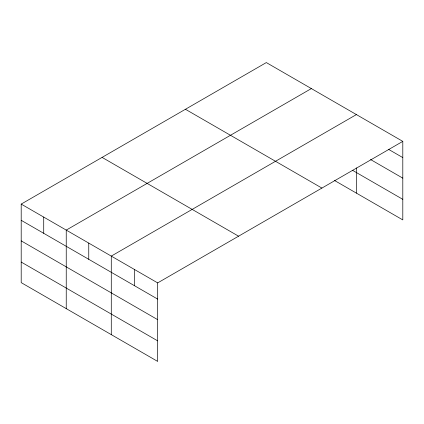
<?xml version="1.0" encoding="UTF-8"?>
<svg xmlns="http://www.w3.org/2000/svg" width="424" height="424" viewBox="0 0 424 424"><rect width="100%" height="100%" fill="white"/><g stroke="black" fill="none" stroke-linecap="round" stroke-linejoin="round"><path stroke-width="0.64" d="M334.441 180.439L402.8 219.908L402.8 141.372L266.32 62.577L21.2 204.092L21.2 282.628L157.68 361.423L157.68 282.893L21.2 204.092M311.359 88.579L66.239 230.1L66.239 308.63M356.399 114.586L111.279 256.101L111.279 334.631M157.68 282.893L402.8 141.372M388.654 149.418L402.8 157.585M370.544 159.525L402.8 178.149M352.455 170.273L402.8 199.338M185.431 109.275L321.911 188.076M102.089 157.394L238.569 236.189M21.2 220.305L157.68 299.1M21.2 240.869L157.68 319.664M21.2 262.058L157.68 340.859M356.399 167.915L356.399 193.116M134.482 269.494L134.482 285.707M88.759 243.1L88.759 259.308M43.72 217.093L43.72 233.306"/></g></svg>
